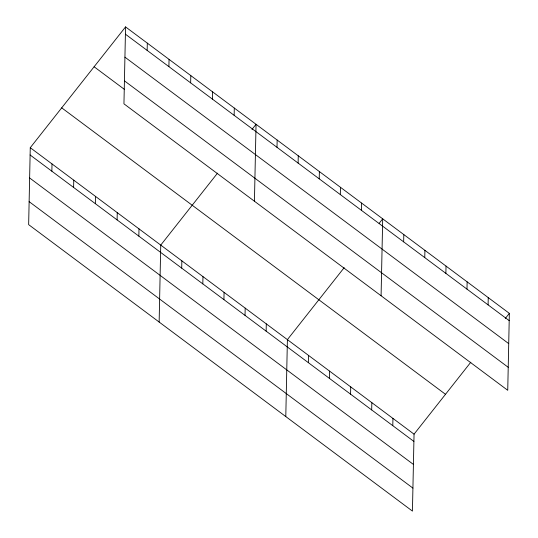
<?xml version="1.0" encoding="UTF-8"?>
<svg xmlns="http://www.w3.org/2000/svg" width="538" height="538" viewBox="0 0 538 538"><rect width="100%" height="100%" fill="white"/><g stroke="black" fill="none" stroke-linecap="round" stroke-linejoin="round"><path stroke-width="0.81" d="M125.562 26.9L123.948 103.834L507.738 390.299L509.351 313.358L125.562 26.9L30.262 147.701L28.649 224.642L412.438 511.1L414.052 434.166L470.817 362.209M51.856 171.212L52.011 163.935M73.605 187.446L73.76 180.169M95.354 203.673L95.502 196.404M117.102 219.907L117.25 212.638M138.851 236.142L138.999 228.865M147.156 50.404L147.311 43.134M159.14 322.04L160.748 245.099L217.513 173.149M168.905 66.638L169.053 59.368M181.703 268.132L181.857 260.856M190.654 82.872L190.802 75.596M202.813 283.882L202.967 276.613M212.402 99.106L212.55 91.83M223.922 299.639L224.077 292.363M234.151 115.34L234.299 108.064M245.032 315.396L245.187 308.119M254.44 201.232L256.048 124.298L251.992 129.443M266.142 331.152L266.29 323.876M277.003 147.325L277.157 140.048M285.792 416.567L287.4 339.633L344.165 267.675M298.113 163.081L298.267 155.805M308.355 362.659L308.509 355.389M319.222 178.838L319.377 171.561M329.464 378.416L329.619 371.139M340.332 194.588L340.48 187.318M350.574 394.172L350.729 386.896M361.442 210.345L361.59 203.075M371.684 409.929L371.832 402.653M381.086 295.765L382.7 218.825L379.149 223.331M392.794 425.679L392.942 418.409M403.655 241.858L403.809 234.581M424.764 257.615L424.919 250.338M445.874 273.365L446.029 266.095M466.984 289.121L467.132 281.851M488.094 304.878L488.242 297.601M505.296 318.503L509.351 313.358M125.408 34.176L509.197 320.635M124.924 57.163L508.719 343.621M124.433 80.848L508.222 367.306M94.11 66.766L124.426 89.395M61.709 107.842L445.498 394.3M30.262 147.701L414.052 434.166M30.108 154.978L413.897 441.436M29.624 177.964L413.419 464.428M29.133 201.649L412.922 488.114"/></g></svg>
